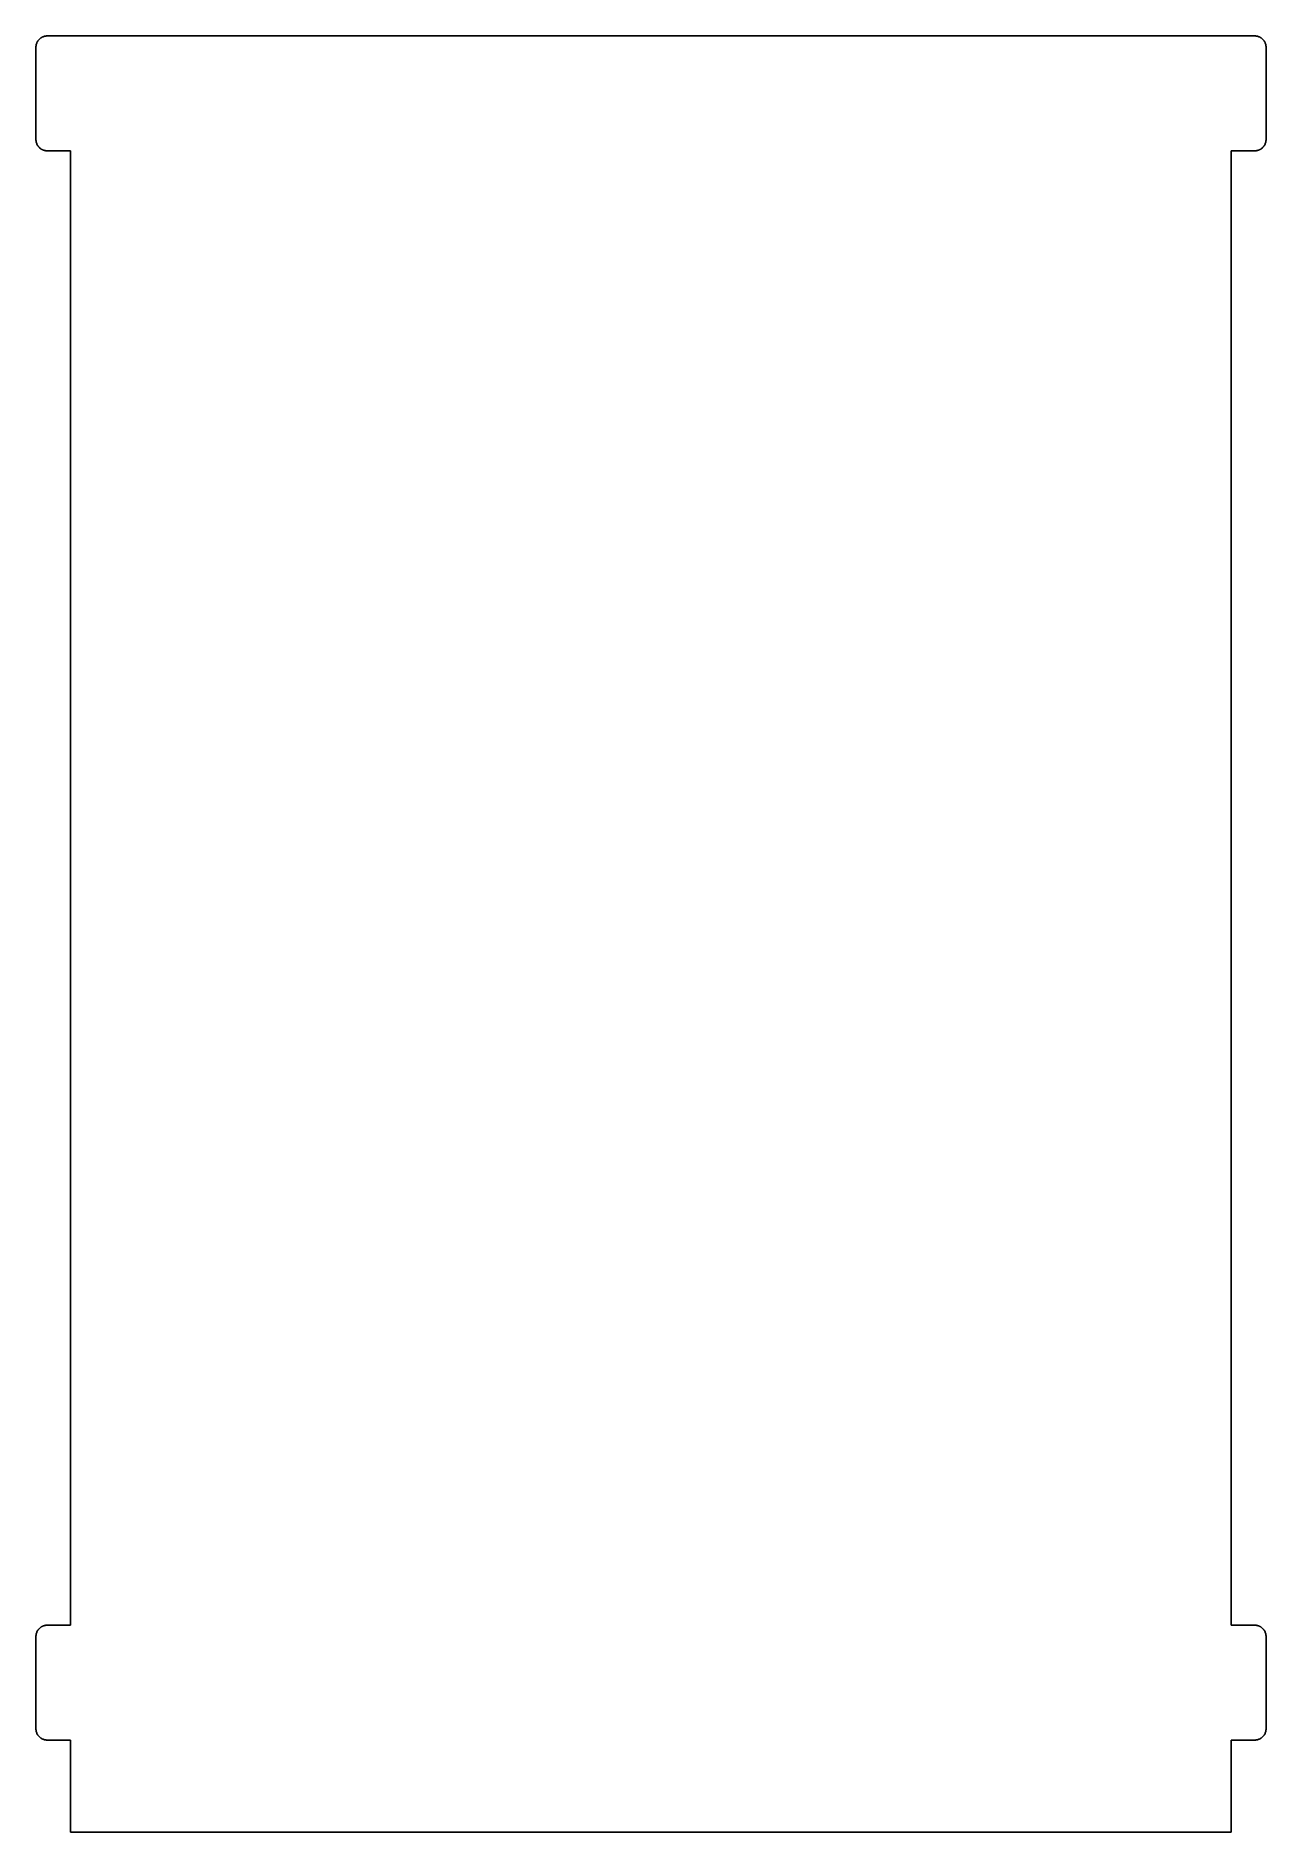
# Model space of a CAD drawing. Header units: metres. Extents: x -3 to 104, y -8 to 148.
import ezdxf

# ---------------------------------------------------------------- set-up
doc = ezdxf.new("R2010")
doc.units = ezdxf.units.M

msp = doc.modelspace()

# ---------------------------------------------------------------- linework, layer by layer
for p, q in [((-2.99, 147.39), (-3, 147.32)), ((-3, 147.32), (-3, 147.3)), ((-3, 147.3), (-3, 147.28)), ((-3, 147.28), (-3, 147.27)), ((-3, 147.27), (-3, 139.23)), ((-2.98, 147.42), (-2.99, 147.41)), ((-2.99, 147.41), (-2.99, 147.39)), ((-2.97, 147.47), (-2.98, 147.46)), ((-2.98, 147.46), (-2.98, 147.44)), ((-2.98, 147.44), (-2.98, 147.42)), ((-2.95, 147.56), (-2.97, 147.49)), ((-2.97, 147.49), (-2.97, 147.47)), ((-2.93, 147.61), (-2.95, 147.56)), ((-2.92, 147.64), (-2.93, 147.62)), ((-2.93, 147.62), (-2.93, 147.61)), ((-2.91, 147.66), (-2.92, 147.64)), ((-2.88, 147.72), (-2.91, 147.67)), ((-2.91, 147.67), (-2.91, 147.66)), ((-2.87, 147.75), (-2.88, 147.73)), ((-2.88, 147.73), (-2.88, 147.72)), ((-2.86, 147.76), (-2.87, 147.75)), ((-2.85, 147.78), (-2.86, 147.76)), ((-2.84, 147.79), (-2.85, 147.78)), ((-2.83, 147.81), (-2.84, 147.79)), ((-2.82, 147.82), (-2.83, 147.81)), ((-2.81, 147.84), (-2.82, 147.82)), ((-2.8, 147.85), (-2.81, 147.84)), ((-2.78, 147.88), (-2.8, 147.85)), ((-2.77, 147.89), (-2.78, 147.88)), ((-2.75, 147.91), (-2.77, 147.89)), ((-2.72, 147.94), (-2.75, 147.91)), ((-2.69, 147.97), (-2.72, 147.94)), ((-2.66, 148), (-2.69, 147.97)), ((-2.64, 148.02), (-2.66, 148)), ((-2.63, 148.03), (-2.64, 148.02)), ((-2.6, 148.05), (-2.63, 148.03)), ((-2.59, 148.06), (-2.6, 148.05)), ((-2.57, 148.07), (-2.59, 148.06)), ((-2.56, 148.08), (-2.57, 148.07)), ((-2.54, 148.09), (-2.56, 148.08)), ((-2.53, 148.1), (-2.54, 148.09)), ((-2.51, 148.11), (-2.53, 148.1)), ((-2.5, 148.12), (-2.51, 148.11)), ((-2.48, 148.12), (-2.5, 148.12)), ((-2.47, 148.13), (-2.48, 148.12)), ((-2.42, 148.16), (-2.47, 148.13)), ((-2.41, 148.16), (-2.42, 148.16)), ((-2.39, 148.17), (-2.41, 148.16)), ((-2.38, 148.18), (-2.39, 148.17)), ((-2.36, 148.18), (-2.38, 148.18)), ((-2.31, 148.2), (-2.36, 148.18)), ((-2.24, 148.22), (-2.31, 148.2)), ((-2.22, 148.22), (-2.24, 148.22)), ((-2.21, 148.23), (-2.22, 148.22)), ((-2.19, 148.23), (-2.21, 148.23)), ((-2.17, 148.23), (-2.19, 148.23)), ((-2.16, 148.24), (-2.17, 148.23)), ((-2.14, 148.24), (-2.16, 148.24)), ((-2.07, 148.25), (-2.14, 148.24)), ((-2.05, 148.25), (-2.07, 148.25)), ((-2.04, 148.25), (-2.05, 148.25)), ((-2.02, 148.25), (-2.04, 148.25)), ((103.02, 148.25), (-2.02, 148.25)), ((103.03, 148.25), (103.02, 148.25)), ((103.05, 148.25), (103.03, 148.25)), ((103.07, 148.25), (103.05, 148.25)), ((103.14, 148.24), (103.07, 148.25)), ((103.16, 148.24), (103.14, 148.24)), ((103.17, 148.23), (103.16, 148.24)), ((103.19, 148.23), (103.17, 148.23)), ((103.21, 148.23), (103.19, 148.23)), ((103.22, 148.22), (103.21, 148.23)), ((103.24, 148.22), (103.22, 148.22)), ((103.31, 148.2), (103.24, 148.22)), ((103.36, 148.18), (103.31, 148.2)), ((103.38, 148.18), (103.36, 148.18)), ((103.39, 148.17), (103.38, 148.18)), ((103.41, 148.16), (103.39, 148.17)), ((103.42, 148.16), (103.41, 148.16)), ((103.47, 148.13), (103.42, 148.16)), ((103.48, 148.12), (103.47, 148.13)), ((103.5, 148.12), (103.48, 148.12)), ((103.52, 148.11), (103.5, 148.12)), ((103.53, 148.1), (103.52, 148.11)), ((103.55, 148.09), (103.53, 148.1)), ((103.56, 148.08), (103.55, 148.09)), ((103.57, 148.07), (103.56, 148.08)), ((103.59, 148.06), (103.57, 148.07)), ((103.6, 148.05), (103.59, 148.06)), ((103.63, 148.03), (103.6, 148.05)), ((103.64, 148.02), (103.63, 148.03)), ((103.66, 148), (103.64, 148.02)), ((103.69, 147.97), (103.66, 148)), ((103.72, 147.94), (103.69, 147.97)), ((103.75, 147.91), (103.72, 147.94)), ((103.77, 147.89), (103.75, 147.91)), ((103.78, 147.88), (103.77, 147.89)), ((103.8, 147.85), (103.78, 147.88)), ((103.81, 147.84), (103.8, 147.85)), ((103.82, 147.82), (103.81, 147.84)), ((103.83, 147.81), (103.82, 147.82)), ((103.84, 147.79), (103.83, 147.81)), ((103.85, 147.78), (103.84, 147.79)), ((103.86, 147.76), (103.85, 147.78)), ((103.87, 147.75), (103.86, 147.76)), ((103.88, 147.73), (103.87, 147.75)), ((103.88, 147.72), (103.88, 147.73)), ((103.91, 147.67), (103.88, 147.72)), ((103.91, 147.66), (103.91, 147.67)), ((103.92, 147.64), (103.91, 147.66)), ((103.93, 147.62), (103.92, 147.64)), ((103.93, 147.61), (103.93, 147.62)), ((103.95, 147.56), (103.93, 147.61)), ((103.97, 147.49), (103.95, 147.56)), ((103.97, 147.47), (103.97, 147.49)), ((103.98, 147.46), (103.97, 147.47)), ((103.98, 147.44), (103.98, 147.46)), ((103.98, 147.42), (103.98, 147.44)), ((103.99, 147.41), (103.98, 147.42)), ((103.99, 147.39), (103.99, 147.41)), ((104, 147.32), (103.99, 147.39)), ((104, 147.3), (104, 147.32)), ((104, 147.28), (104, 147.3)), ((104, 147.27), (104, 147.28)), ((104, 139.23), (104, 147.27)), ((-3, 139.23), (-3, 139.22)), ((-3, 139.22), (-3, 139.2)), ((-3, 139.2), (-3, 139.18)), ((-3, 139.18), (-2.99, 139.11)), ((-2.99, 139.11), (-2.99, 139.09)), ((-2.99, 139.09), (-2.98, 139.08)), ((-2.98, 139.08), (-2.98, 139.06)), ((103.98, 139.08), (103.99, 139.09)), ((103.98, 139.06), (103.98, 139.08)), ((103.99, 139.11), (104, 139.18)), ((103.99, 139.09), (103.99, 139.11)), ((104, 139.22), (104, 139.23)), ((104, 139.2), (104, 139.22)), ((104, 139.18), (104, 139.2)), ((-2.98, 139.06), (-2.98, 139.04)), ((-2.98, 139.04), (-2.97, 139.03)), ((-2.97, 139.03), (-2.97, 139.01)), ((-2.97, 139.01), (-2.95, 138.94)), ((-2.95, 138.94), (-2.93, 138.89)), ((-2.93, 138.89), (-2.93, 138.88)), ((-2.93, 138.88), (-2.92, 138.86)), ((-2.92, 138.86), (-2.91, 138.84)), ((-2.91, 138.84), (-2.91, 138.83)), ((-2.91, 138.83), (-2.88, 138.78)), ((-2.88, 138.78), (-2.88, 138.77)), ((-2.88, 138.77), (-2.87, 138.75)), ((-2.87, 138.75), (-2.86, 138.74)), ((-2.86, 138.74), (-2.85, 138.72)), ((-2.85, 138.72), (-2.84, 138.71)), ((-2.84, 138.71), (-2.83, 138.69)), ((-2.83, 138.69), (-2.82, 138.68)), ((-2.82, 138.68), (-2.81, 138.66)), ((-2.81, 138.66), (-2.8, 138.65)), ((-2.8, 138.65), (-2.78, 138.62)), ((-2.78, 138.62), (-2.77, 138.61)), ((-2.77, 138.61), (-2.75, 138.59)), ((-2.75, 138.59), (-2.72, 138.56)), ((-2.72, 138.56), (-2.69, 138.53)), ((-2.69, 138.53), (-2.66, 138.5)), ((-2.66, 138.5), (-2.64, 138.48)), ((-2.64, 138.48), (-2.63, 138.47)), ((-2.63, 138.47), (-2.6, 138.45)), ((-2.6, 138.45), (-2.59, 138.44)), ((-2.59, 138.44), (-2.57, 138.43)), ((-2.57, 138.43), (-2.56, 138.42)), ((-2.56, 138.42), (-2.54, 138.41)), ((-2.54, 138.41), (-2.53, 138.4)), ((-2.53, 138.4), (-2.51, 138.39)), ((-2.51, 138.39), (-2.5, 138.38)), ((-2.5, 138.38), (-2.48, 138.38)), ((-2.48, 138.38), (-2.47, 138.37)), ((-2.47, 138.37), (-2.42, 138.34)), ((-2.42, 138.34), (-2.41, 138.34)), ((-2.41, 138.34), (-2.39, 138.33)), ((-2.39, 138.33), (-2.38, 138.32)), ((-2.38, 138.32), (-2.36, 138.32)), ((-2.36, 138.32), (-2.31, 138.3)), ((-2.31, 138.3), (-2.24, 138.28)), ((-2.24, 138.28), (-2.22, 138.28)), ((-2.22, 138.28), (-2.21, 138.27)), ((-2.21, 138.27), (-2.19, 138.27)), ((-2.19, 138.27), (-2.17, 138.27)), ((-2.17, 138.27), (-2.16, 138.26)), ((-2.16, 138.26), (-2.14, 138.26)), ((-2.14, 138.26), (-2.07, 138.25)), ((-2.07, 138.25), (-2.05, 138.25)), ((-2.05, 138.25), (-2.04, 138.25)), ((-2.04, 138.25), (-2.02, 138.25)), ((-2.02, 138.25), (0, 138.25)), ((0, 138.25), (0, 10)), ((100.95, 10), (100.95, 138.25)), ((100.95, 138.25), (103.02, 138.25)), ((103.02, 138.25), (103.03, 138.25)), ((103.03, 138.25), (103.05, 138.25)), ((103.05, 138.25), (103.07, 138.25)), ((103.07, 138.25), (103.14, 138.26)), ((103.14, 138.26), (103.16, 138.26)), ((103.16, 138.26), (103.17, 138.27)), ((103.17, 138.27), (103.19, 138.27)), ((103.19, 138.27), (103.21, 138.27)), ((103.21, 138.27), (103.22, 138.28)), ((103.22, 138.28), (103.24, 138.28)), ((103.24, 138.28), (103.31, 138.3)), ((103.31, 138.3), (103.36, 138.32)), ((103.36, 138.32), (103.38, 138.32)), ((103.38, 138.32), (103.39, 138.33)), ((103.39, 138.33), (103.41, 138.34)), ((103.41, 138.34), (103.42, 138.34)), ((103.42, 138.34), (103.47, 138.37)), ((103.47, 138.37), (103.48, 138.38)), ((103.48, 138.38), (103.5, 138.38)), ((103.5, 138.38), (103.52, 138.39)), ((103.52, 138.39), (103.53, 138.4)), ((103.53, 138.4), (103.55, 138.41)), ((103.55, 138.41), (103.56, 138.42)), ((103.56, 138.42), (103.57, 138.43)), ((103.57, 138.43), (103.59, 138.44)), ((103.59, 138.44), (103.6, 138.45)), ((103.6, 138.45), (103.63, 138.47)), ((103.63, 138.47), (103.64, 138.48)), ((103.64, 138.48), (103.66, 138.5)), ((103.66, 138.5), (103.69, 138.53)), ((103.69, 138.53), (103.72, 138.56)), ((103.72, 138.56), (103.75, 138.59)), ((103.75, 138.59), (103.77, 138.61)), ((103.77, 138.61), (103.78, 138.62)), ((103.78, 138.62), (103.8, 138.65)), ((103.8, 138.65), (103.81, 138.66)), ((103.81, 138.66), (103.82, 138.68)), ((103.82, 138.68), (103.83, 138.69)), ((103.83, 138.69), (103.84, 138.71)), ((103.84, 138.71), (103.85, 138.72)), ((103.85, 138.72), (103.86, 138.74)), ((103.86, 138.74), (103.87, 138.75)), ((103.87, 138.75), (103.88, 138.77)), ((103.88, 138.78), (103.91, 138.83)), ((103.88, 138.77), (103.88, 138.78)), ((103.91, 138.84), (103.92, 138.86)), ((103.91, 138.83), (103.91, 138.84)), ((103.92, 138.86), (103.93, 138.88)), ((103.93, 138.89), (103.95, 138.94)), ((103.93, 138.88), (103.93, 138.89)), ((103.95, 138.94), (103.97, 139.01)), ((103.97, 139.03), (103.98, 139.04)), ((103.97, 139.01), (103.97, 139.03)), ((103.98, 139.04), (103.98, 139.06)), ((-2.92, 9.39), (-2.93, 9.38)), ((-2.93, 9.38), (-2.93, 9.36)), ((-2.91, 9.41), (-2.92, 9.39)), ((-2.88, 9.47), (-2.91, 9.42)), ((-2.91, 9.42), (-2.91, 9.41)), ((-2.87, 9.5), (-2.88, 9.48)), ((-2.88, 9.48), (-2.88, 9.47)), ((-2.86, 9.51), (-2.87, 9.5)), ((-2.85, 9.53), (-2.86, 9.51)), ((-2.84, 9.54), (-2.85, 9.53)), ((-2.83, 9.56), (-2.84, 9.54)), ((-2.82, 9.57), (-2.83, 9.56)), ((-2.81, 9.59), (-2.82, 9.57)), ((-2.8, 9.6), (-2.81, 9.59)), ((-2.78, 9.63), (-2.8, 9.6)), ((-2.77, 9.64), (-2.78, 9.63)), ((-2.75, 9.66), (-2.77, 9.64)), ((-2.72, 9.69), (-2.75, 9.66)), ((-2.69, 9.72), (-2.72, 9.69)), ((-2.66, 9.75), (-2.69, 9.72)), ((-2.64, 9.77), (-2.66, 9.75)), ((-2.63, 9.78), (-2.64, 9.77)), ((-2.6, 9.8), (-2.63, 9.78)), ((-2.59, 9.81), (-2.6, 9.8)), ((-2.57, 9.82), (-2.59, 9.81)), ((-2.56, 9.83), (-2.57, 9.82)), ((-2.54, 9.84), (-2.56, 9.83)), ((-2.53, 9.85), (-2.54, 9.84)), ((-2.51, 9.86), (-2.53, 9.85)), ((-2.5, 9.87), (-2.51, 9.86)), ((-2.48, 9.88), (-2.5, 9.87)), ((-2.47, 9.88), (-2.48, 9.88)), ((-2.42, 9.91), (-2.47, 9.88)), ((-2.41, 9.91), (-2.42, 9.91)), ((-2.39, 9.92), (-2.41, 9.91)), ((-2.38, 9.93), (-2.39, 9.92)), ((-2.36, 9.93), (-2.38, 9.93)), ((-2.31, 9.95), (-2.36, 9.93)), ((-2.24, 9.97), (-2.31, 9.95)), ((-2.22, 9.97), (-2.24, 9.97)), ((-2.21, 9.98), (-2.22, 9.97)), ((-2.19, 9.98), (-2.21, 9.98)), ((-2.17, 9.98), (-2.19, 9.98)), ((-2.16, 9.99), (-2.17, 9.98)), ((-2.14, 9.99), (-2.16, 9.99)), ((-2.07, 10), (-2.14, 9.99)), ((-2.05, 10), (-2.07, 10)), ((-2.04, 10), (-2.05, 10)), ((-2.02, 10), (-2.04, 10)), ((0, 10), (-2.02, 10)), ((103.02, 10), (100.95, 10)), ((103.03, 10), (103.02, 10)), ((103.05, 10), (103.03, 10)), ((103.07, 10), (103.05, 10)), ((103.14, 9.99), (103.07, 10)), ((103.16, 9.99), (103.14, 9.99)), ((103.17, 9.98), (103.16, 9.99)), ((103.19, 9.98), (103.17, 9.98)), ((103.21, 9.98), (103.19, 9.98)), ((103.22, 9.97), (103.21, 9.98)), ((103.24, 9.97), (103.22, 9.97)), ((103.31, 9.95), (103.24, 9.97)), ((103.36, 9.93), (103.31, 9.95)), ((103.38, 9.93), (103.36, 9.93)), ((103.39, 9.92), (103.38, 9.93)), ((103.41, 9.91), (103.39, 9.92)), ((103.42, 9.91), (103.41, 9.91)), ((103.47, 9.88), (103.42, 9.91)), ((103.48, 9.88), (103.47, 9.88)), ((103.5, 9.87), (103.48, 9.88)), ((103.52, 9.86), (103.5, 9.87)), ((103.53, 9.85), (103.52, 9.86)), ((103.55, 9.84), (103.53, 9.85)), ((103.56, 9.83), (103.55, 9.84)), ((103.57, 9.82), (103.56, 9.83)), ((103.59, 9.81), (103.57, 9.82)), ((103.6, 9.8), (103.59, 9.81)), ((103.63, 9.78), (103.6, 9.8)), ((103.64, 9.77), (103.63, 9.78)), ((103.66, 9.75), (103.64, 9.77)), ((103.69, 9.72), (103.66, 9.75)), ((103.72, 9.69), (103.69, 9.72)), ((103.75, 9.66), (103.72, 9.69)), ((103.77, 9.64), (103.75, 9.66)), ((103.78, 9.63), (103.77, 9.64)), ((103.8, 9.6), (103.78, 9.63)), ((103.81, 9.59), (103.8, 9.6)), ((103.82, 9.57), (103.81, 9.59)), ((103.83, 9.56), (103.82, 9.57)), ((103.84, 9.54), (103.83, 9.56)), ((103.85, 9.53), (103.84, 9.54)), ((103.86, 9.51), (103.85, 9.53)), ((103.87, 9.5), (103.86, 9.51)), ((103.88, 9.48), (103.87, 9.5)), ((103.88, 9.47), (103.88, 9.48)), ((103.91, 9.42), (103.88, 9.47)), ((103.91, 9.41), (103.91, 9.42)), ((103.92, 9.39), (103.91, 9.41)), ((103.93, 9.38), (103.92, 9.39)), ((103.93, 9.36), (103.93, 9.38)), ((-2.99, 9.14), (-3, 9.07)), ((-3, 9.07), (-3, 9.05)), ((-3, 9.05), (-3, 9.04)), ((-3, 9.04), (-3, 9.02)), ((-3, 9.02), (-3, 0.98)), ((-2.98, 9.17), (-2.99, 9.16)), ((-2.99, 9.16), (-2.99, 9.14)), ((-2.97, 9.22), (-2.98, 9.21)), ((-2.98, 9.21), (-2.98, 9.19)), ((-2.98, 9.19), (-2.98, 9.17)), ((-2.95, 9.31), (-2.97, 9.24)), ((-2.97, 9.24), (-2.97, 9.22)), ((-2.93, 9.36), (-2.95, 9.31)), ((103.95, 9.31), (103.93, 9.36)), ((103.97, 9.24), (103.95, 9.31)), ((103.97, 9.22), (103.97, 9.24)), ((103.98, 9.21), (103.97, 9.22)), ((103.98, 9.19), (103.98, 9.21)), ((103.98, 9.17), (103.98, 9.19)), ((103.99, 9.16), (103.98, 9.17)), ((103.99, 9.14), (103.99, 9.16)), ((104, 9.07), (103.99, 9.14)), ((104, 9.05), (104, 9.07)), ((104, 9.04), (104, 9.05)), ((104, 9.02), (104, 9.04)), ((104, 0.98), (104, 9.02)), ((-3, 0.98), (-3, 0.96)), ((-3, 0.96), (-3, 0.95)), ((-3, 0.95), (-3, 0.93)), ((-3, 0.93), (-2.99, 0.86)), ((-2.99, 0.86), (-2.99, 0.84)), ((-2.99, 0.84), (-2.98, 0.83)), ((-2.98, 0.83), (-2.98, 0.81)), ((-2.98, 0.81), (-2.98, 0.79)), ((-2.98, 0.79), (-2.97, 0.78)), ((-2.97, 0.78), (-2.97, 0.76)), ((-2.97, 0.76), (-2.95, 0.69)), ((-2.95, 0.69), (-2.93, 0.64)), ((-2.93, 0.64), (-2.93, 0.62)), ((-2.93, 0.62), (-2.92, 0.61)), ((-2.92, 0.61), (-2.91, 0.59)), ((-2.91, 0.59), (-2.91, 0.58)), ((-2.91, 0.58), (-2.88, 0.53)), ((-2.88, 0.53), (-2.88, 0.52)), ((-2.88, 0.52), (-2.87, 0.5)), ((-2.87, 0.5), (-2.86, 0.49)), ((-2.86, 0.49), (-2.85, 0.47)), ((-2.85, 0.47), (-2.84, 0.46)), ((-2.84, 0.46), (-2.83, 0.44)), ((-2.83, 0.44), (-2.82, 0.43)), ((-2.82, 0.43), (-2.81, 0.41)), ((-2.81, 0.41), (-2.8, 0.4)), ((-2.8, 0.4), (-2.78, 0.37)), ((-2.78, 0.37), (-2.77, 0.36)), ((-2.77, 0.36), (-2.75, 0.34)), ((-2.75, 0.34), (-2.72, 0.31)), ((-2.72, 0.31), (-2.69, 0.28)), ((-2.69, 0.28), (-2.66, 0.25)), ((-2.66, 0.25), (-2.64, 0.23)), ((-2.64, 0.23), (-2.63, 0.22)), ((-2.63, 0.22), (-2.6, 0.2)), ((-2.6, 0.2), (-2.59, 0.19)), ((-2.59, 0.19), (-2.57, 0.18)), ((-2.57, 0.18), (-2.56, 0.17)), ((-2.56, 0.17), (-2.54, 0.16)), ((-2.54, 0.16), (-2.53, 0.15)), ((-2.53, 0.15), (-2.51, 0.14)), ((-2.51, 0.14), (-2.5, 0.13)), ((-2.5, 0.13), (-2.48, 0.12)), ((-2.48, 0.12), (-2.47, 0.12)), ((-2.47, 0.12), (-2.42, 0.09)), ((-2.42, 0.09), (-2.41, 0.09)), ((-2.41, 0.09), (-2.39, 0.08)), ((-2.39, 0.08), (-2.38, 0.07)), ((-2.38, 0.07), (-2.36, 0.07)), ((-2.36, 0.07), (-2.31, 0.05)), ((-2.31, 0.05), (-2.24, 0.03)), ((-2.24, 0.03), (-2.22, 0.03)), ((-2.22, 0.03), (-2.21, 0.02)), ((-2.21, 0.02), (-2.19, 0.02)), ((-2.19, 0.02), (-2.17, 0.02)), ((-2.17, 0.02), (-2.16, 0.01)), ((-2.16, 0.01), (-2.14, 0.01)), ((-2.14, 0.01), (-2.07, 0)), ((-2.07, 0), (-2.05, 0)), ((-2.05, 0), (-2.04, 0)), ((-2.04, 0), (-2.02, 0)), ((-2.02, 0), (0, 0)), ((0, 0), (0, -8)), ((100.95, 0), (103.02, 0)), ((100.95, -8), (100.95, 0)), ((103.02, 0), (103.03, 0)), ((103.03, 0), (103.05, 0)), ((103.05, 0), (103.07, 0)), ((103.07, 0), (103.14, 0.01)), ((103.14, 0.01), (103.16, 0.01)), ((103.16, 0.01), (103.17, 0.02)), ((103.17, 0.02), (103.19, 0.02)), ((103.19, 0.02), (103.21, 0.02)), ((103.21, 0.02), (103.22, 0.03)), ((103.22, 0.03), (103.24, 0.03)), ((103.24, 0.03), (103.31, 0.05)), ((103.31, 0.05), (103.36, 0.07)), ((103.36, 0.07), (103.38, 0.07)), ((103.38, 0.07), (103.39, 0.08)), ((103.39, 0.08), (103.41, 0.09)), ((103.41, 0.09), (103.42, 0.09)), ((103.42, 0.09), (103.47, 0.12)), ((103.47, 0.12), (103.48, 0.12)), ((103.48, 0.12), (103.5, 0.13)), ((103.5, 0.13), (103.52, 0.14)), ((103.52, 0.14), (103.53, 0.15)), ((103.53, 0.15), (103.55, 0.16)), ((103.55, 0.16), (103.56, 0.17)), ((103.56, 0.17), (103.57, 0.18)), ((103.57, 0.18), (103.59, 0.19)), ((103.59, 0.19), (103.6, 0.2)), ((103.6, 0.2), (103.63, 0.22)), ((103.63, 0.22), (103.64, 0.23)), ((103.64, 0.23), (103.66, 0.25)), ((103.66, 0.25), (103.69, 0.28)), ((103.69, 0.28), (103.72, 0.31)), ((103.72, 0.31), (103.75, 0.34)), ((103.75, 0.34), (103.77, 0.36)), ((103.77, 0.36), (103.78, 0.37)), ((103.78, 0.37), (103.8, 0.4)), ((103.8, 0.4), (103.81, 0.41)), ((103.81, 0.41), (103.82, 0.43)), ((103.82, 0.43), (103.83, 0.44)), ((103.83, 0.44), (103.84, 0.46)), ((103.84, 0.46), (103.85, 0.47)), ((103.85, 0.47), (103.86, 0.49)), ((103.86, 0.49), (103.87, 0.5)), ((103.87, 0.5), (103.88, 0.52)), ((103.88, 0.53), (103.91, 0.58)), ((103.88, 0.52), (103.88, 0.53)), ((103.91, 0.59), (103.92, 0.61)), ((103.91, 0.58), (103.91, 0.59)), ((103.92, 0.61), (103.93, 0.62)), ((103.93, 0.64), (103.95, 0.69)), ((103.93, 0.62), (103.93, 0.64)), ((103.95, 0.69), (103.97, 0.76)), ((103.97, 0.78), (103.98, 0.79)), ((103.97, 0.76), (103.97, 0.78)), ((103.98, 0.83), (103.99, 0.84)), ((103.98, 0.81), (103.98, 0.83)), ((103.98, 0.79), (103.98, 0.81)), ((103.99, 0.86), (104, 0.93)), ((103.99, 0.84), (103.99, 0.86)), ((104, 0.96), (104, 0.98)), ((104, 0.95), (104, 0.96)), ((104, 0.93), (104, 0.95)), ((0, -8), (100.95, -8))]:
    msp.add_line(p, q)

doc.saveas('drawing.dxf')
